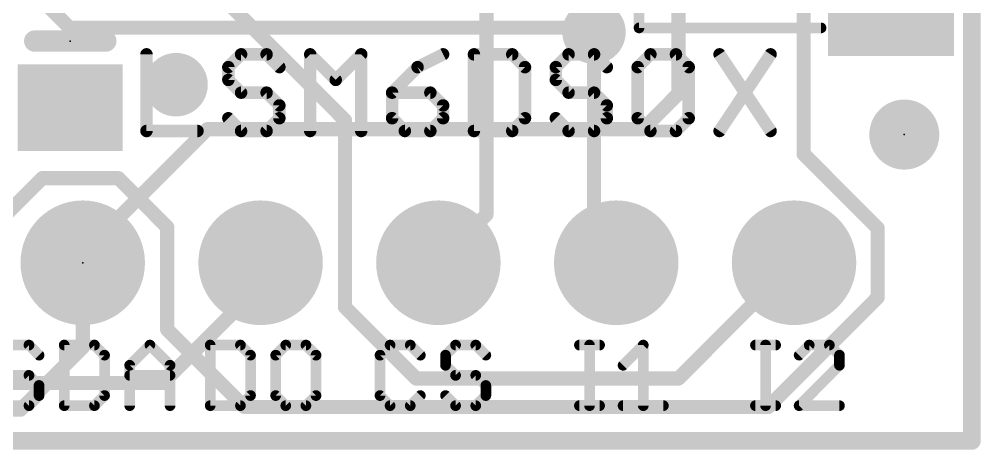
# Model space of a CAD drawing. Extents: x -0.1 to 25.5, y -0.1 to 17.9.
# Drawn here: x 11.79 to 25.53, y -0.13 to 6.01 of the extents above; entities that cross this region are included whole.
import ezdxf

# ---------------------------------------------------------------- set-up
doc = ezdxf.new("R2010")
doc.units = 0
for name, color, linetype in [('1', 12, 'CONTINUOUS'), ('16', 5, 'CONTINUOUS'), ('17', 110, 'CONTINUOUS'), ('18', 110, 'CONTINUOUS'), ('21', 40, 'CONTINUOUS'), ('23', 40, 'CONTINUOUS')]:
    doc.layers.add(name, color=color, linetype=linetype)

# ---------------------------------------------------------------- blocks, each defined once
blk = doc.blocks.new('RECT')
blk.add_solid([(-0.5, -0.5), (0.5, -0.5), (-0.5, 0.5), (0.5, 0.5)])
blk = doc.blocks.new('PIE')
at = {"const_width": 0.5}
blk.add_lwpolyline([(0, -0.25, 1), (0, 0.25, 1), (0, -0.25)], format="xyb", dxfattribs=at)
blk = doc.blocks.new('ROUNDP')
at = {"const_width": 0.5}
blk.add_lwpolyline([(0, -0.25, 1), (0, 0.25, 1), (0, -0.25)], format="xyb", dxfattribs=at)
blk = doc.blocks.new('ROUNDV')
at = {"const_width": 0.5}
blk.add_lwpolyline([(0, -0.25, 1), (0, 0.25, 1), (0, -0.25)], format="xyb", dxfattribs=at)

msp = doc.modelspace()

# ---------------------------------------------------------------- linework, layer by layer
at = {"layer": '1'}
for points, const_width in [([(25.4, 17.78), (25.4, 0)], 0.254), ([(18.4658, 7.0866), (18.4658, 3.2258)], 0.2032), ([(22.9969, 4.0914), (22.9969, 6.8679)], 0.2032), ([(14.7447, 6.2738), (16.4465, 4.572)], 0.2032), ([(20.0025, 5.8293), (20.0025, 2.8575)], 0.2032), ([(16.4465, 4.572), (16.4465, 1.905)], 0.2032), ([(24.0538, 3.0345), (22.9969, 4.0914)], 0.2032), ([(12.123, 3.7465), (10.9165, 2.54)], 0.2032), ([(12.123, 3.7465), (13.208, 3.7465)], 0.2032), ([(13.208, 3.7465), (13.9065, 3.048)], 0.2032), ([(18.4658, 3.2258), (17.78, 2.54)], 0.2032), ([(13.9065, 3.048), (13.9065, 1.5875)], 0.2032), ([(24.0538, 2.0455), (24.0538, 3.0345)], 0.2032), ([(20.0025, 2.8575), (20.32, 2.54)], 0.2032), ([(12.7, 1.3335), (12.7, 2.54)], 0.2032), ([(21.209, 0.889), (22.86, 2.54)], 0.2032), ([(22.4909, 0.4826), (24.0538, 2.0455)], 0.2032), ([(16.4465, 1.905), (17.4625, 0.889)], 0.2032), ([(13.9065, 1.5875), (15.0114, 0.4826)], 0.2032), ([(11.811, 0.4445), (12.7, 1.3335)], 0.2032), ([(17.4625, 0.889), (21.209, 0.889)], 0.2032), ([(15.0114, 0.4826), (22.4909, 0.4826)], 0.2032), ([(2.286, 0.4445), (11.811, 0.4445)], 0.2032), ([(25.4, 0), (0, 0)], 0.254)]:
    msp.add_lwpolyline(points, dxfattribs=dict(at, const_width=const_width))
for points, const_width in [([(20.0533, 5.8293, 1), (19.9517, 5.8293)], 0.1016), ([(16.4973, 4.572, 1), (16.3957, 4.572)], 0.1016), ([(16.4106, 4.5361, 1), (16.4824, 4.6079)], 0.1016), ([(23.0329, 4.1273, 1), (22.961, 4.0554)], 0.1016), ([(22.9461, 4.0914, 1), (23.0477, 4.0914)], 0.1016), ([(12.123, 3.7973, 1), (12.123, 3.6957)], 0.1016), ([(12.1589, 3.7106, 1), (12.087, 3.7824)], 0.1016), ([(13.2439, 3.7824, 1), (13.1721, 3.7106)], 0.1016), ([(13.208, 3.6957, 1), (13.208, 3.7973)], 0.1016), ([(18.5017, 3.1899, 1), (18.4299, 3.2617)], 0.1016), ([(18.415, 3.2258, 1), (18.5166, 3.2258)], 0.1016), ([(13.9573, 3.048, 1), (13.8557, 3.048)], 0.1016), ([(13.8706, 3.0121, 1), (13.9424, 3.0839)], 0.1016), ([(24.1046, 3.0345, 1), (24.003, 3.0345)], 0.1016), ([(24.0179, 2.9986, 1), (24.0897, 3.0704)], 0.1016), ([(20.0384, 2.8934, 1), (19.9666, 2.8216)], 0.1016), ([(19.9517, 2.8575, 1), (20.0533, 2.8575)], 0.1016), ([(12.7508, 2.54, 1), (12.6492, 2.54)], 0.1016), ([(17.7441, 2.5759, 1), (17.8159, 2.5041)], 0.1016), ([(20.2841, 2.5041, 1), (20.3559, 2.5759)], 0.1016), ([(22.8959, 2.5041, 1), (22.8241, 2.5759)], 0.1016), ([(24.003, 2.0455, 1), (24.1046, 2.0455)], 0.1016), ([(24.0897, 2.0096, 1), (24.0179, 2.0814)], 0.1016), ([(16.4824, 1.9409, 1), (16.4106, 1.8691)], 0.1016), ([(16.3957, 1.905, 1), (16.4973, 1.905)], 0.1016), ([(13.9424, 1.6234, 1), (13.8706, 1.5516)], 0.1016), ([(13.8557, 1.5875, 1), (13.9573, 1.5875)], 0.1016), ([(12.6492, 1.3335, 1), (12.7508, 1.3335)], 0.1016), ([(12.7359, 1.2976, 1), (12.6641, 1.3694)], 0.1016), ([(17.4625, 0.9398, 1), (17.4625, 0.8382)], 0.1016), ([(17.4266, 0.8531, 1), (17.4984, 0.9249)], 0.1016), ([(21.1731, 0.9249, 1), (21.2449, 0.8531)], 0.1016), ([(21.209, 0.8382, 1), (21.209, 0.9398)], 0.1016), ([(15.0114, 0.5334, 1), (15.0114, 0.4318)], 0.1016), ([(14.9755, 0.4467, 1), (15.0473, 0.5185)], 0.1016), ([(22.455, 0.5185, 1), (22.5268, 0.4467)], 0.1016), ([(22.4909, 0.4318, 1), (22.4909, 0.5334)], 0.1016), ([(11.7751, 0.4804, 1), (11.8469, 0.4086)], 0.1016), ([(11.811, 0.3937, 1), (11.811, 0.4953)], 0.1016), ([(25.3365, 0, 1), (25.4635, 0)], 0.127), ([(25.4, -0.0635, 1), (25.4, 0.0635)], 0.127)]:
    msp.add_lwpolyline(points, format="xyb", dxfattribs=dict(at, const_width=const_width))
at = {"layer": '16'}
for points, const_width in [([(25.4, 17.78), (25.4, 0)], 0.254), ([(21.209, 7.8105), (21.209, 4.953)], 0.2032), ([(10.7188, 7.6854), (12.5114, 5.8928)], 0.2032), ([(12.5114, 5.8928), (19.939, 5.8928)], 0.2032), ([(19.939, 5.8928), (20.0025, 5.8293)], 0.2032), ([(21.209, 4.953), (20.701, 4.445)], 0.2032), ([(14.478, 4.445), (12.7, 2.667)], 0.2032), ([(20.701, 4.445), (14.478, 4.445)], 0.2032), ([(12.7, 2.667), (12.7, 2.54)], 0.2032), ([(15.24, 2.2225), (15.24, 2.54)], 0.2032), ([(13.843, 0.8255), (15.24, 2.2225)], 0.2032), ([(7.366, 0.8255), (13.843, 0.8255)], 0.2032), ([(25.4, 0), (0, 0)], 0.254)]:
    msp.add_lwpolyline(points, dxfattribs=dict(at, const_width=const_width))
for points, const_width in [([(12.5114, 5.9436, 1), (12.5114, 5.842)], 0.1016), ([(12.4755, 5.8569, 1), (12.5473, 5.9287)], 0.1016), ([(19.9749, 5.9287, 1), (19.9031, 5.8569)], 0.1016), ([(19.939, 5.842, 1), (19.939, 5.9436)], 0.1016), ([(19.9666, 5.7934, 1), (20.0384, 5.8652)], 0.1016), ([(21.1582, 4.953, 1), (21.2598, 4.953)], 0.1016), ([(21.2449, 4.9171, 1), (21.1731, 4.9889)], 0.1016), ([(14.478, 4.4958, 1), (14.478, 4.3942)], 0.1016), ([(14.5139, 4.4091, 1), (14.4421, 4.4809)], 0.1016), ([(20.701, 4.3942, 1), (20.701, 4.4958)], 0.1016), ([(20.6651, 4.4809, 1), (20.7369, 4.4091)], 0.1016), ([(12.7508, 2.667, 1), (12.6492, 2.667)], 0.1016), ([(12.6641, 2.7029, 1), (12.7359, 2.6311)], 0.1016), ([(15.2908, 2.54, 1), (15.1892, 2.54)], 0.1016), ([(12.6492, 2.54, 1), (12.7508, 2.54)], 0.1016), ([(15.1892, 2.2225, 1), (15.2908, 2.2225)], 0.1016), ([(15.2759, 2.1866, 1), (15.2041, 2.2584)], 0.1016), ([(13.8071, 0.8614, 1), (13.8789, 0.7896)], 0.1016), ([(13.843, 0.7747, 1), (13.843, 0.8763)], 0.1016), ([(25.3365, 0, 1), (25.4635, 0)], 0.127), ([(25.4, -0.0635, 1), (25.4, 0.0635)], 0.127)]:
    msp.add_lwpolyline(points, format="xyb", dxfattribs=dict(at, const_width=const_width))
at = {"layer": '21'}
for points, const_width in [([(20.646, 5.89), (20.646, 6.99)], 0.1524), ([(23.246, 5.89), (20.646, 5.89)], 0.1524), ([(13.0302, 5.7023), (12.0142, 5.7023)], 0.3048), ([(13.6104, 5.5127), (13.6104, 4.4196)], 0.1778), ([(14.962, 5.5127), (14.7798, 5.3305)], 0.1778), ([(15.3264, 5.5127), (14.962, 5.5127)], 0.1778), ([(15.5086, 5.3305), (15.3264, 5.5127)], 0.1778), ([(15.9492, 4.4196), (15.9492, 5.5127)], 0.1778), ([(15.9492, 5.5127), (16.3136, 5.1484)], 0.1778), ([(16.3136, 5.1484), (16.6779, 5.5127)], 0.1778), ([(16.6779, 5.5127), (16.6779, 4.4196)], 0.1778), ([(17.8473, 5.5127), (17.483, 5.3305)], 0.1778), ([(18.288, 5.5127), (18.288, 4.4196)], 0.1778), ([(18.8346, 5.5127), (18.288, 5.5127)], 0.1778), ([(19.0167, 5.3305), (18.8346, 5.5127)], 0.1778), ([(19.6396, 5.5127), (19.4574, 5.3305)], 0.1778), ([(20.004, 5.5127), (19.6396, 5.5127)], 0.1778), ([(20.1861, 5.3305), (20.004, 5.5127)], 0.1778), ([(20.809, 5.5127), (20.6268, 5.3305)], 0.1778), ([(21.1734, 5.5127), (20.809, 5.5127)], 0.1778), ([(21.3555, 5.3305), (21.1734, 5.5127)], 0.1778), ([(21.7962, 5.5127), (22.5249, 4.4196)], 0.1778), ([(22.5249, 5.5127), (21.7962, 4.4196)], 0.1778), ([(14.7798, 5.3305), (14.7798, 5.1484)], 0.1778), ([(17.483, 5.3305), (17.1186, 4.9662)], 0.1778), ([(19.0167, 4.6018), (19.0167, 5.3305)], 0.1778), ([(19.4574, 5.3305), (19.4574, 5.1484)], 0.1778), ([(20.6268, 5.3305), (20.6268, 4.6018)], 0.1778), ([(21.3555, 4.6018), (21.3555, 5.3305)], 0.1778), ([(14.7798, 5.1484), (14.962, 4.9662)], 0.1778), ([(19.4574, 5.1484), (19.6396, 4.9662)], 0.1778), ([(14.962, 4.9662), (15.3264, 4.9662)], 0.1778), ([(15.3264, 4.9662), (15.5086, 4.784)], 0.1778), ([(17.1186, 4.9662), (17.1186, 4.6018)], 0.1778), ([(17.6652, 4.9662), (17.1186, 4.9662)], 0.1778), ([(17.8473, 4.784), (17.6652, 4.9662)], 0.1778), ([(19.6396, 4.9662), (20.004, 4.9662)], 0.1778), ([(20.004, 4.9662), (20.1861, 4.784)], 0.1778), ([(15.5086, 4.784), (15.5086, 4.6018)], 0.1778), ([(17.8473, 4.6018), (17.8473, 4.784)], 0.1778), ([(20.1861, 4.784), (20.1861, 4.6018)], 0.1778), ([(14.962, 4.4196), (14.7798, 4.6018)], 0.1778), ([(15.5086, 4.6018), (15.3264, 4.4196)], 0.1778), ([(17.1186, 4.6018), (17.3008, 4.4196)], 0.1778), ([(17.6652, 4.4196), (17.8473, 4.6018)], 0.1778), ([(18.8346, 4.4196), (19.0167, 4.6018)], 0.1778), ([(19.6396, 4.4196), (19.4574, 4.6018)], 0.1778), ([(20.1861, 4.6018), (20.004, 4.4196)], 0.1778), ([(20.6268, 4.6018), (20.809, 4.4196)], 0.1778), ([(21.1734, 4.4196), (21.3555, 4.6018)], 0.1778), ([(13.6104, 4.4196), (14.3392, 4.4196)], 0.1778), ([(15.3264, 4.4196), (14.962, 4.4196)], 0.1778), ([(17.3008, 4.4196), (17.6652, 4.4196)], 0.1778), ([(18.288, 4.4196), (18.8346, 4.4196)], 0.1778), ([(20.004, 4.4196), (19.6396, 4.4196)], 0.1778), ([(20.809, 4.4196), (21.1734, 4.4196)], 0.1778), ([(11.9321, 1.366), (11.644, 1.366)], 0.1524), ([(12.0761, 1.2219), (11.9321, 1.366)], 0.1524), ([(12.4354, 1.366), (12.4354, 0.5017)], 0.1524), ([(12.8676, 1.366), (12.4354, 1.366)], 0.1524), ([(13.0117, 1.2219), (12.8676, 1.366)], 0.1524), ([(13.371, 1.0779), (13.6591, 1.366)], 0.1524), ([(13.6591, 1.366), (13.9472, 1.0779)], 0.1524), ([(14.5204, 1.366), (14.5204, 0.5017)], 0.1524), ([(14.9526, 1.366), (14.5204, 1.366)], 0.1524), ([(15.0966, 1.2219), (14.9526, 1.366)], 0.1524), ([(15.6, 1.366), (15.4559, 1.2219)], 0.1524), ([(15.8881, 1.366), (15.6, 1.366)], 0.1524), ([(16.0321, 1.2219), (15.8881, 1.366)], 0.1524), ([(17.0901, 1.366), (16.9461, 1.2219)], 0.1524), ([(17.3783, 1.366), (17.0901, 1.366)], 0.1524), ([(17.5223, 1.2219), (17.3783, 1.366)], 0.1524), ([(18.0257, 1.366), (17.8816, 1.2219)], 0.1524), ([(18.3138, 1.366), (18.0257, 1.366)], 0.1524), ([(18.4578, 1.2219), (18.3138, 1.366)], 0.1524), ([(19.7944, 1.366), (20.0825, 1.366)], 0.1524), ([(19.9385, 0.5017), (19.9385, 1.366)], 0.1524), ([(20.4181, 1.0779), (20.7062, 1.366)], 0.1524), ([(20.7062, 1.366), (20.7062, 0.5017)], 0.1524), ([(22.309, 1.366), (22.5971, 1.366)], 0.1524), ([(22.4531, 0.5017), (22.4531, 1.366)], 0.1524), ([(23.0767, 1.366), (22.9327, 1.2219)], 0.1524), ([(23.3648, 1.366), (23.0767, 1.366)], 0.1524), ([(23.5089, 1.2219), (23.3648, 1.366)], 0.1524), ([(13.0117, 0.6457), (13.0117, 1.2219)], 0.1524), ([(15.0966, 0.6457), (15.0966, 1.2219)], 0.1524), ([(15.4559, 1.2219), (15.4559, 0.6457)], 0.1524), ([(16.0321, 0.6457), (16.0321, 1.2219)], 0.1524), ([(16.9461, 1.2219), (16.9461, 0.6457)], 0.1524), ([(17.8816, 1.2219), (17.8816, 1.0779)], 0.1524), ([(23.5089, 1.0779), (23.5089, 1.2219)], 0.1524), ([(13.371, 0.5017), (13.371, 1.0779)], 0.1524), ([(13.9472, 1.0779), (13.9472, 0.5017)], 0.1524), ([(17.8816, 1.0779), (18.0257, 0.9338)], 0.1524), ([(22.9327, 0.5017), (23.5089, 1.0779)], 0.1524), ([(11.644, 0.9338), (11.9321, 0.9338)], 0.1524), ([(11.9321, 0.9338), (12.0761, 0.7898)], 0.1524), ([(13.371, 0.9338), (13.9472, 0.9338)], 0.1524), ([(18.0257, 0.9338), (18.3138, 0.9338)], 0.1524), ([(18.3138, 0.9338), (18.4578, 0.7898)], 0.1524), ([(12.0761, 0.7898), (12.0761, 0.6457)], 0.1524), ([(18.4578, 0.7898), (18.4578, 0.6457)], 0.1524), ([(12.0761, 0.6457), (11.9321, 0.5017)], 0.1524), ([(12.8676, 0.5017), (13.0117, 0.6457)], 0.1524), ([(14.9526, 0.5017), (15.0966, 0.6457)], 0.1524), ([(15.4559, 0.6457), (15.6, 0.5017)], 0.1524), ([(15.8881, 0.5017), (16.0321, 0.6457)], 0.1524), ([(16.9461, 0.6457), (17.0901, 0.5017)], 0.1524), ([(17.3783, 0.5017), (17.5223, 0.6457)], 0.1524), ([(18.0257, 0.5017), (17.8816, 0.6457)], 0.1524), ([(18.4578, 0.6457), (18.3138, 0.5017)], 0.1524), ([(11.9321, 0.5017), (11.644, 0.5017)], 0.1524), ([(12.4354, 0.5017), (12.8676, 0.5017)], 0.1524), ([(14.5204, 0.5017), (14.9526, 0.5017)], 0.1524), ([(15.6, 0.5017), (15.8881, 0.5017)], 0.1524), ([(17.0901, 0.5017), (17.3783, 0.5017)], 0.1524), ([(18.3138, 0.5017), (18.0257, 0.5017)], 0.1524), ([(19.7944, 0.5017), (20.0825, 0.5017)], 0.1524), ([(20.4181, 0.5017), (20.9943, 0.5017)], 0.1524), ([(22.309, 0.5017), (22.5971, 0.5017)], 0.1524), ([(23.5089, 0.5017), (22.9327, 0.5017)], 0.1524)]:
    msp.add_lwpolyline(points, dxfattribs=dict(at, const_width=const_width))
for points, const_width in [([(20.646, 5.9281, 1), (20.646, 5.8519)], 0.0762), ([(20.6079, 5.89, 1), (20.6841, 5.89)], 0.0762), ([(23.246, 5.8519, 1), (23.246, 5.9281)], 0.0762), ([(12.0142, 5.7785, 1), (12.0142, 5.6261)], 0.1524), ([(13.0302, 5.6261, 1), (13.0302, 5.7785)], 0.1524), ([(13.6549, 5.5127, 1), (13.566, 5.5127)], 0.0889), ([(14.962, 5.5572, 1), (14.962, 5.4683)], 0.0889), ([(14.9934, 5.4813, 1), (14.9306, 5.5442)], 0.0889), ([(15.3578, 5.5442, 1), (15.2949, 5.4813)], 0.0889), ([(15.3264, 5.4683, 1), (15.3264, 5.5572)], 0.0889), ([(15.9936, 5.5127, 1), (15.9047, 5.5127)], 0.0889), ([(15.9806, 5.5442, 1), (15.9178, 5.4813)], 0.0889), ([(16.7224, 5.5127, 1), (16.6335, 5.5127)], 0.0889), ([(16.7094, 5.4813, 1), (16.6465, 5.5442)], 0.0889), ([(17.8672, 5.473, 1), (17.8275, 5.5525)], 0.0889), ([(18.288, 5.5572, 1), (18.288, 5.4683)], 0.0889), ([(18.3324, 5.5127, 1), (18.2435, 5.5127)], 0.0889), ([(18.866, 5.5442, 1), (18.8031, 5.4813)], 0.0889), ([(18.8346, 5.4683, 1), (18.8346, 5.5572)], 0.0889), ([(19.6396, 5.5572, 1), (19.6396, 5.4683)], 0.0889), ([(19.671, 5.4813, 1), (19.6081, 5.5442)], 0.0889), ([(20.0354, 5.5442, 1), (19.9725, 5.4813)], 0.0889), ([(20.004, 5.4683, 1), (20.004, 5.5572)], 0.0889), ([(20.809, 5.5572, 1), (20.809, 5.4683)], 0.0889), ([(20.8404, 5.4813, 1), (20.7775, 5.5442)], 0.0889), ([(21.2048, 5.5442, 1), (21.1419, 5.4813)], 0.0889), ([(21.1734, 5.4683, 1), (21.1734, 5.5572)], 0.0889), ([(21.8332, 5.5374, 1), (21.7592, 5.4881)], 0.0889), ([(22.5619, 5.4881, 1), (22.4879, 5.5374)], 0.0889), ([(14.7484, 5.362, 1), (14.8112, 5.2991)], 0.0889), ([(14.8242, 5.3305, 1), (14.7354, 5.3305)], 0.0889), ([(15.4771, 5.2991, 1), (15.54, 5.362)], 0.0889), ([(17.4631, 5.3703, 1), (17.5028, 5.2908)], 0.0889), ([(17.5144, 5.2991, 1), (17.4515, 5.362)], 0.0889), ([(19.0612, 5.3305, 1), (18.9723, 5.3305)], 0.0889), ([(18.9853, 5.2991, 1), (19.0482, 5.362)], 0.0889), ([(19.5018, 5.3305, 1), (19.4129, 5.3305)], 0.0889), ([(19.426, 5.362, 1), (19.4888, 5.2991)], 0.0889), ([(20.1547, 5.2991, 1), (20.2176, 5.362)], 0.0889), ([(20.6712, 5.3305, 1), (20.5823, 5.3305)], 0.0889), ([(20.5954, 5.362, 1), (20.6582, 5.2991)], 0.0889), ([(21.4, 5.3305, 1), (21.3111, 5.3305)], 0.0889), ([(21.3241, 5.2991, 1), (21.387, 5.362)], 0.0889), ([(14.8112, 5.1798, 1), (14.7484, 5.1169)], 0.0889), ([(16.2821, 5.1798, 1), (16.345, 5.1169)], 0.0889), ([(16.2821, 5.1169, 1), (16.345, 5.1798)], 0.0889), ([(19.4888, 5.1798, 1), (19.426, 5.1169)], 0.0889), ([(14.7354, 5.1484, 1), (14.8242, 5.1484)], 0.0889), ([(19.4129, 5.1484, 1), (19.5018, 5.1484)], 0.0889), ([(14.962, 5.0106, 1), (14.962, 4.9217)], 0.0889), ([(14.9306, 4.9347, 1), (14.9934, 4.9976)], 0.0889), ([(15.3578, 4.9976, 1), (15.2949, 4.9347)], 0.0889), ([(15.3264, 4.9217, 1), (15.3264, 5.0106)], 0.0889), ([(17.163, 4.9662, 1), (17.0741, 4.9662)], 0.0889), ([(17.1186, 5.0106, 1), (17.1186, 4.9217)], 0.0889), ([(17.0872, 4.9976, 1), (17.15, 4.9347)], 0.0889), ([(17.6966, 4.9976, 1), (17.6337, 4.9347)], 0.0889), ([(17.6652, 4.9217, 1), (17.6652, 5.0106)], 0.0889), ([(19.6396, 5.0106, 1), (19.6396, 4.9217)], 0.0889), ([(19.6081, 4.9347, 1), (19.671, 4.9976)], 0.0889), ([(20.0354, 4.9976, 1), (19.9725, 4.9347)], 0.0889), ([(20.004, 4.9217, 1), (20.004, 5.0106)], 0.0889), ([(15.553, 4.784, 1), (15.4641, 4.784)], 0.0889), ([(15.4771, 4.7525, 1), (15.54, 4.8154)], 0.0889), ([(17.8918, 4.784, 1), (17.8029, 4.784)], 0.0889), ([(17.8159, 4.7525, 1), (17.8788, 4.8154)], 0.0889), ([(20.2306, 4.784, 1), (20.1417, 4.784)], 0.0889), ([(20.1547, 4.7525, 1), (20.2176, 4.8154)], 0.0889), ([(14.8112, 4.6332, 1), (14.7484, 4.5704)], 0.0889), ([(15.54, 4.5704, 1), (15.4771, 4.6332)], 0.0889), ([(17.15, 4.6332, 1), (17.0872, 4.5704)], 0.0889), ([(17.8788, 4.5704, 1), (17.8159, 4.6332)], 0.0889), ([(19.0482, 4.5704, 1), (18.9853, 4.6332)], 0.0889), ([(19.4888, 4.6332, 1), (19.426, 4.5704)], 0.0889), ([(20.2176, 4.5704, 1), (20.1547, 4.6332)], 0.0889), ([(20.6582, 4.6332, 1), (20.5954, 4.5704)], 0.0889), ([(21.387, 4.5704, 1), (21.3241, 4.6332)], 0.0889), ([(15.4641, 4.6018, 1), (15.553, 4.6018)], 0.0889), ([(17.0741, 4.6018, 1), (17.163, 4.6018)], 0.0889), ([(17.8029, 4.6018, 1), (17.8918, 4.6018)], 0.0889), ([(18.9723, 4.6018, 1), (19.0612, 4.6018)], 0.0889), ([(20.1417, 4.6018, 1), (20.2306, 4.6018)], 0.0889), ([(20.5823, 4.6018, 1), (20.6712, 4.6018)], 0.0889), ([(21.3111, 4.6018, 1), (21.4, 4.6018)], 0.0889), ([(13.6104, 4.4641, 1), (13.6104, 4.3751)], 0.0889), ([(13.566, 4.4196, 1), (13.6549, 4.4196)], 0.0889), ([(14.3392, 4.3751, 1), (14.3392, 4.4641)], 0.0889), ([(14.962, 4.4641, 1), (14.962, 4.3751)], 0.0889), ([(14.9306, 4.3882, 1), (14.9934, 4.451)], 0.0889), ([(15.2949, 4.451, 1), (15.3578, 4.3882)], 0.0889), ([(15.3264, 4.3751, 1), (15.3264, 4.4641)], 0.0889), ([(15.9047, 4.4196, 1), (15.9936, 4.4196)], 0.0889), ([(16.6335, 4.4196, 1), (16.7224, 4.4196)], 0.0889), ([(17.3008, 4.4641, 1), (17.3008, 4.3751)], 0.0889), ([(17.2694, 4.3882, 1), (17.3322, 4.451)], 0.0889), ([(17.6337, 4.451, 1), (17.6966, 4.3882)], 0.0889), ([(17.6652, 4.3751, 1), (17.6652, 4.4641)], 0.0889), ([(18.288, 4.4641, 1), (18.288, 4.3751)], 0.0889), ([(18.2435, 4.4196, 1), (18.3324, 4.4196)], 0.0889), ([(18.8031, 4.451, 1), (18.866, 4.3882)], 0.0889), ([(18.8346, 4.3751, 1), (18.8346, 4.4641)], 0.0889), ([(19.6396, 4.4641, 1), (19.6396, 4.3751)], 0.0889), ([(19.6081, 4.3882, 1), (19.671, 4.451)], 0.0889), ([(19.9725, 4.451, 1), (20.0354, 4.3882)], 0.0889), ([(20.004, 4.3751, 1), (20.004, 4.4641)], 0.0889), ([(20.809, 4.4641, 1), (20.809, 4.3751)], 0.0889), ([(20.7775, 4.3882, 1), (20.8404, 4.451)], 0.0889), ([(21.1419, 4.451, 1), (21.2048, 4.3882)], 0.0889), ([(21.1734, 4.3751, 1), (21.1734, 4.4641)], 0.0889), ([(21.7592, 4.4443, 1), (21.8332, 4.3949)], 0.0889), ([(22.4879, 4.3949, 1), (22.5619, 4.4443)], 0.0889), ([(11.959, 1.3929, 1), (11.9051, 1.339)], 0.0762), ([(11.9321, 1.3279, 1), (11.9321, 1.4041)], 0.0762), ([(12.4735, 1.366, 1), (12.3973, 1.366)], 0.0762), ([(12.4354, 1.4041, 1), (12.4354, 1.3279)], 0.0762), ([(12.8946, 1.3929, 1), (12.8407, 1.339)], 0.0762), ([(12.8676, 1.3279, 1), (12.8676, 1.4041)], 0.0762), ([(13.686, 1.3929, 1), (13.6321, 1.339)], 0.0762), ([(13.686, 1.339, 1), (13.6321, 1.3929)], 0.0762), ([(14.5585, 1.366, 1), (14.4823, 1.366)], 0.0762), ([(14.5204, 1.4041, 1), (14.5204, 1.3279)], 0.0762), ([(14.9795, 1.3929, 1), (14.9256, 1.339)], 0.0762), ([(14.9526, 1.3279, 1), (14.9526, 1.4041)], 0.0762), ([(15.6, 1.4041, 1), (15.6, 1.3279)], 0.0762), ([(15.6269, 1.339, 1), (15.573, 1.3929)], 0.0762), ([(15.915, 1.3929, 1), (15.8611, 1.339)], 0.0762), ([(15.8881, 1.3279, 1), (15.8881, 1.4041)], 0.0762), ([(17.0901, 1.4041, 1), (17.0901, 1.3279)], 0.0762), ([(17.1171, 1.339, 1), (17.0632, 1.3929)], 0.0762), ([(17.4052, 1.3929, 1), (17.3513, 1.339)], 0.0762), ([(17.3783, 1.3279, 1), (17.3783, 1.4041)], 0.0762), ([(18.0257, 1.4041, 1), (18.0257, 1.3279)], 0.0762), ([(18.0526, 1.339, 1), (17.9987, 1.3929)], 0.0762), ([(18.3407, 1.3929, 1), (18.2868, 1.339)], 0.0762), ([(18.3138, 1.3279, 1), (18.3138, 1.4041)], 0.0762), ([(19.7944, 1.4041, 1), (19.7944, 1.3279)], 0.0762), ([(19.9766, 1.366, 1), (19.9004, 1.366)], 0.0762), ([(20.0825, 1.3279, 1), (20.0825, 1.4041)], 0.0762), ([(20.7443, 1.366, 1), (20.6681, 1.366)], 0.0762), ([(20.7331, 1.339, 1), (20.6793, 1.3929)], 0.0762), ([(22.309, 1.4041, 1), (22.309, 1.3279)], 0.0762), ([(22.4912, 1.366, 1), (22.415, 1.366)], 0.0762), ([(22.5971, 1.3279, 1), (22.5971, 1.4041)], 0.0762), ([(23.0767, 1.4041, 1), (23.0767, 1.3279)], 0.0762), ([(23.1037, 1.339, 1), (23.0498, 1.3929)], 0.0762), ([(23.3918, 1.3929, 1), (23.3379, 1.339)], 0.0762), ([(23.3648, 1.3279, 1), (23.3648, 1.4041)], 0.0762), ([(12.0492, 1.195, 1), (12.1031, 1.2489)], 0.0762), ([(13.0498, 1.2219, 1), (12.9736, 1.2219)], 0.0762), ([(12.9847, 1.195, 1), (13.0386, 1.2489)], 0.0762), ([(15.1347, 1.2219, 1), (15.0585, 1.2219)], 0.0762), ([(15.0697, 1.195, 1), (15.1235, 1.2489)], 0.0762), ([(15.494, 1.2219, 1), (15.4178, 1.2219)], 0.0762), ([(15.429, 1.2489, 1), (15.4828, 1.195)], 0.0762), ([(16.0702, 1.2219, 1), (15.994, 1.2219)], 0.0762), ([(16.0052, 1.195, 1), (16.0591, 1.2489)], 0.0762), ([(16.9191, 1.2489, 1), (16.973, 1.195)], 0.0762), ([(16.9842, 1.2219, 1), (16.908, 1.2219)], 0.0762), ([(17.4954, 1.195, 1), (17.5492, 1.2489)], 0.0762), ([(17.9197, 1.2219, 1), (17.8435, 1.2219)], 0.0762), ([(17.8547, 1.2489, 1), (17.9085, 1.195)], 0.0762), ([(18.4309, 1.195, 1), (18.4848, 1.2489)], 0.0762), ([(22.9057, 1.2489, 1), (22.9596, 1.195)], 0.0762), ([(23.547, 1.2219, 1), (23.4708, 1.2219)], 0.0762), ([(23.482, 1.195, 1), (23.5358, 1.2489)], 0.0762), ([(13.344, 1.1048, 1), (13.3979, 1.0509)], 0.0762), ([(13.4091, 1.0779, 1), (13.3329, 1.0779)], 0.0762), ([(13.9853, 1.0779, 1), (13.9091, 1.0779)], 0.0762), ([(13.9202, 1.0509, 1), (13.9741, 1.1048)], 0.0762), ([(17.9085, 1.1048, 1), (17.8547, 1.0509)], 0.0762), ([(17.8435, 1.0779, 1), (17.9197, 1.0779)], 0.0762), ([(20.3911, 1.1048, 1), (20.445, 1.0509)], 0.0762), ([(23.4708, 1.0779, 1), (23.547, 1.0779)], 0.0762), ([(23.5358, 1.0509, 1), (23.482, 1.1048)], 0.0762), ([(11.959, 0.9608, 1), (11.9051, 0.9069)], 0.0762), ([(11.9321, 0.8957, 1), (11.9321, 0.9719)], 0.0762), ([(13.371, 0.9719, 1), (13.371, 0.8957)], 0.0762), ([(13.9472, 0.8957, 1), (13.9472, 0.9719)], 0.0762), ([(18.0257, 0.9719, 1), (18.0257, 0.8957)], 0.0762), ([(17.9987, 0.9069, 1), (18.0526, 0.9608)], 0.0762), ([(18.3407, 0.9608, 1), (18.2868, 0.9069)], 0.0762), ([(18.3138, 0.8957, 1), (18.3138, 0.9719)], 0.0762), ([(12.1142, 0.7898, 1), (12.038, 0.7898)], 0.0762), ([(12.0492, 0.7628, 1), (12.1031, 0.8167)], 0.0762), ([(18.4959, 0.7898, 1), (18.4197, 0.7898)], 0.0762), ([(18.4309, 0.7628, 1), (18.4848, 0.8167)], 0.0762), ([(12.1031, 0.6188, 1), (12.0492, 0.6726)], 0.0762), ([(13.0386, 0.6188, 1), (12.9847, 0.6726)], 0.0762), ([(15.1235, 0.6188, 1), (15.0697, 0.6726)], 0.0762), ([(15.4828, 0.6726, 1), (15.429, 0.6188)], 0.0762), ([(16.0591, 0.6188, 1), (16.0052, 0.6726)], 0.0762), ([(16.973, 0.6726, 1), (16.9191, 0.6188)], 0.0762), ([(17.5492, 0.6188, 1), (17.4954, 0.6726)], 0.0762), ([(17.9085, 0.6726, 1), (17.8547, 0.6188)], 0.0762), ([(18.4848, 0.6188, 1), (18.4309, 0.6726)], 0.0762), ([(11.9051, 0.5286, 1), (11.959, 0.4747)], 0.0762), ([(11.9321, 0.4636, 1), (11.9321, 0.5398)], 0.0762), ([(12.038, 0.6457, 1), (12.1142, 0.6457)], 0.0762), ([(12.4354, 0.5398, 1), (12.4354, 0.4636)], 0.0762), ([(12.8407, 0.5286, 1), (12.8946, 0.4747)], 0.0762), ([(12.8676, 0.4636, 1), (12.8676, 0.5398)], 0.0762), ([(12.9736, 0.6457, 1), (13.0498, 0.6457)], 0.0762), ([(14.5204, 0.5398, 1), (14.5204, 0.4636)], 0.0762), ([(14.9256, 0.5286, 1), (14.9795, 0.4747)], 0.0762), ([(14.9526, 0.4636, 1), (14.9526, 0.5398)], 0.0762), ([(15.0585, 0.6457, 1), (15.1347, 0.6457)], 0.0762), ([(15.4178, 0.6457, 1), (15.494, 0.6457)], 0.0762), ([(15.6, 0.5398, 1), (15.6, 0.4636)], 0.0762), ([(15.573, 0.4747, 1), (15.6269, 0.5286)], 0.0762), ([(15.8611, 0.5286, 1), (15.915, 0.4747)], 0.0762), ([(15.8881, 0.4636, 1), (15.8881, 0.5398)], 0.0762), ([(15.994, 0.6457, 1), (16.0702, 0.6457)], 0.0762), ([(16.908, 0.6457, 1), (16.9842, 0.6457)], 0.0762), ([(17.0901, 0.5398, 1), (17.0901, 0.4636)], 0.0762), ([(17.0632, 0.4747, 1), (17.1171, 0.5286)], 0.0762), ([(17.3513, 0.5286, 1), (17.4052, 0.4747)], 0.0762), ([(17.3783, 0.4636, 1), (17.3783, 0.5398)], 0.0762), ([(18.0257, 0.5398, 1), (18.0257, 0.4636)], 0.0762), ([(17.9987, 0.4747, 1), (18.0526, 0.5286)], 0.0762), ([(18.2868, 0.5286, 1), (18.3407, 0.4747)], 0.0762), ([(18.3138, 0.4636, 1), (18.3138, 0.5398)], 0.0762), ([(18.4197, 0.6457, 1), (18.4959, 0.6457)], 0.0762), ([(19.7944, 0.5398, 1), (19.7944, 0.4636)], 0.0762), ([(20.0825, 0.4636, 1), (20.0825, 0.5398)], 0.0762), ([(20.4181, 0.5398, 1), (20.4181, 0.4636)], 0.0762), ([(20.9943, 0.4636, 1), (20.9943, 0.5398)], 0.0762), ([(22.309, 0.5398, 1), (22.309, 0.4636)], 0.0762), ([(22.5971, 0.4636, 1), (22.5971, 0.5398)], 0.0762), ([(22.9057, 0.5286, 1), (22.9596, 0.4747)], 0.0762), ([(22.9327, 0.5398, 1), (22.9327, 0.4636)], 0.0762), ([(23.5089, 0.4636, 1), (23.5089, 0.5398)], 0.0762), ([(12.3973, 0.5017, 1), (12.4735, 0.5017)], 0.0762), ([(13.3329, 0.5017, 1), (13.4091, 0.5017)], 0.0762), ([(13.9091, 0.5017, 1), (13.9853, 0.5017)], 0.0762), ([(14.4823, 0.5017, 1), (14.5585, 0.5017)], 0.0762), ([(19.9004, 0.5017, 1), (19.9766, 0.5017)], 0.0762), ([(20.6681, 0.5017, 1), (20.7443, 0.5017)], 0.0762), ([(22.415, 0.5017, 1), (22.4912, 0.5017)], 0.0762)]:
    msp.add_lwpolyline(points, format="xyb", dxfattribs=dict(at, const_width=const_width))
at = {"layer": '23'}
for p in [(12.5222, 5.7023), (24.4348, 4.3688), (12.7, 2.54)]:
    msp.add_point(p, dxfattribs=at)

# ---------------------------------------------------------------- block references
at = {"layer": '1'}
for p, xscale, yscale, rotation in [((24.246, 6.09), 1.8, 1.2, 180), ((12.5222, 4.7523), 1.24, 1.5, 270)]:
    msp.add_blockref('RECT', p, dxfattribs=dict(at, xscale=xscale, yscale=yscale, rotation=rotation))
msp.add_blockref('PIE', (24.4348, 4.3688), dxfattribs=at)
at = {"layer": '17', "xscale": 1.778, "yscale": 1.778, "rotation": 90}
for p in [(12.7, 2.54), (12.7, 2.54), (15.24, 2.54), (15.24, 2.54), (17.78, 2.54), (17.78, 2.54), (20.32, 2.54), (20.32, 2.54), (22.86, 2.54), (22.86, 2.54)]:
    msp.add_blockref('ROUNDP', p, dxfattribs=at)
at = {"layer": '18', "xscale": 0.9064, "yscale": 0.9064}
for p in [(20.0025, 5.8293), (20.0025, 5.8293), (14.0335, 5.08), (14.0335, 5.08)]:
    msp.add_blockref('ROUNDV', p, dxfattribs=at)

doc.saveas('drawing.dxf')
